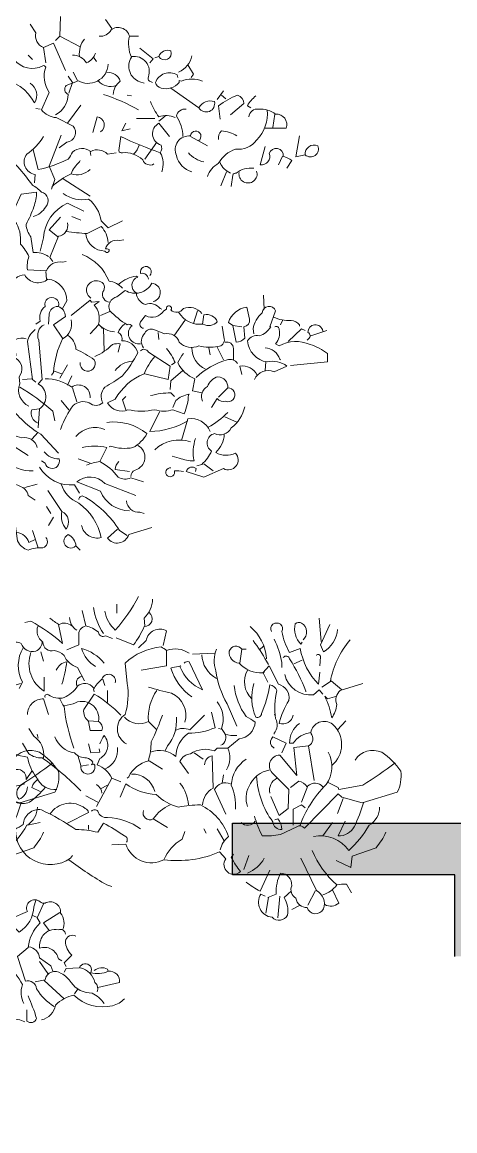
# Model space of a CAD drawing. Header units: millimetres. Extents: x 922141 to 965068, y 34629 to 256118.
# Drawn here: x 929820 to 931279, y 47063 to 50807 of the extents above; entities that cross this region are included whole.
import ezdxf

# ---------------------------------------------------------------- set-up
doc = ezdxf.new("R2010")
doc.units = ezdxf.units.MM
doc.layers.add('ABA_02_wall', color=7, linetype='Continuous', lineweight=30)
doc.layers.add('HATCH', color=8, linetype='Continuous', lineweight=5)
doc.layers.add('ABA_09_ hatch rcc', color=43, linetype='Continuous')
doc.layers.add('MCA__ PISCINA ELEV.', color=91, linetype='Continuous')

# ---------------------------------------------------------------- blocks, each defined once
blk = doc.blocks.new('5')
at = {"layer": 'HATCH'}
for points in [[(627096.4, 356155.7), (627089.3, 356207.9, -0.396423), (627063.2, 356257.6), (627044.2, 356286.1)], [(627409.2, 356245.8), (627378.4, 356245.8, 0.544022), (627316.8, 356267.1, -0.302765), (627276.5, 356245.8)], [(627378.4, 356245.8, 0.165054), (627385.5, 356174.7, 0.489075), (627414, 356091.7), (627428.2, 356087)], [(627226.7, 356236.3, 0.195877), (627210.1, 356177.1)], [(626989.7, 356167.6, 0.375092), (627086.9, 356146.2, -0.4142), (627096.4, 356141.5, 0.245529), (627108.2, 356056.2), (627082.1, 355996.9, 0.207123), (627131.9, 355970.8), (627188.8, 355942.4, -0.615067), (627167.5, 355887.9), (627141.4, 355868.9)], [(627264.7, 356188.9, -0.197815), (627233.8, 356155.7, 0.274292), (627186.4, 356181.8)], [(627385.5, 356177.1, -0.579788), (627442.4, 356108.3, 0.5), (627451.9, 356091.7), (627456.7, 356089.4)], [(627478, 356177.1, 0.929489), (627518.3, 356196, 0.453766), (627478, 356177.1)], [(627589.4, 356179.4, -0.24614), (627544.4, 356124.9)], [(627307.3, 356151, -0.561676), (627203, 356096.5), (627188.8, 356124.9)], [(627044.2, 356087, -0.403595), (627058.4, 356020.6, 0.235565), (626942.3, 356103.6)], [(627203, 356094.1), (627165.1, 356079.9, 0.509216), (627172.2, 356049.1, -0.268585), (627129.6, 355980.3)], [(627274.1, 356094.1, 0.311981), (627333.4, 356079.9)], [(627302.6, 356122.5, -0.374222), (627347.6, 356094.1, 0.230225), (627323.9, 356049.1)], [(627624.9, 356094.1, 0.200851), (627553.8, 356094.1), (627546.7, 356096.5), (627546.7, 356089.4, -0.283035), (627485.1, 356070.4, -0.25), (627466.1, 356089.4, -0.461945), (627539.6, 356115.4), (627542, 356105.9)], [(627290.7, 356049.1, -0.052475), (627409.2, 355996.9)], [(627449.5, 356025.4, 0.07016), (627478, 355973.2, -0.215668), (627532.5, 355970.8)], [(627613.1, 356004, 0.867294), (627665.2, 356025.4, 0.356949), (627613.1, 356004)], [(627719.8, 355980.3), (627764.8, 356018.2, 0.32254), (627743.5, 356046.7, 0.069565), (627679.5, 356011.1), (627684.2, 355966.1)], [(627805.1, 356044.3, 0.099014), (627776.6, 356011.1), (627788.5, 356004)], [(627558.6, 355906.8, 0.148438), (627537.2, 355975.6, -0.418976), (627570.4, 355999.3)], [(627843, 355996.9, -0.223068), (627807.5, 355895, -0.255432), (627736.3, 355864.2, 0.189514), (627679.5, 355816.8, 0.200989), (627641.5, 355771.7)], [(627781.4, 355973.2, -0.449585), (627814.6, 355999.3, -0.192581), (627871.5, 355982.7, -0.544022), (627907, 355935.3), (627835.9, 355935.3)], [(627255.2, 355921.1), (627269.4, 355973.2, -0.708466), (627281.3, 355923.4)], [(627513.5, 355906.8), (627478, 355951.9, 0.674728), (627485.1, 355878.4, -0.265564), (627482.7, 355852.3, -0.223816), (627487.5, 355788.3)], [(627089.3, 355906.8, -0.101715), (627032.4, 355847.6, 0.573914), (627060.8, 355778.8), (627058.4, 355750.4)], [(627148.5, 355911.6), (627108.2, 355807.3), (627127.2, 355762.3), (627115.3, 355729.1), (627117.7, 355738.6, -0.068375), (627181.7, 355781.2, -0.111496), (627210.1, 355821.5), (627212.5, 355826.3)], [(627461.4, 355814.4, -0.480621), (627423.5, 355828.6, 0.216949), (627354.7, 355852.3, -0.535172), (627342.9, 355859.4), (627350, 355906.8, 0.027832), (627482.7, 355852.3)], [(627589.4, 355788.3, -0.288467), (627537.2, 355842.8, -0.581146), (627584.6, 355909.2, -1.68454), (627610.7, 355892.6)], [(627679.5, 355897.4, -0.265564), (627688.9, 355925.8, -0.124008), (627741.1, 355909.2)], [(626864.1, 355873.7), (626913.9, 355897.4, -0.398468), (626947, 355859.4, -0.055374), (627051.3, 355743.3, -0.060379), (627082.1, 355719.6, -0.566177), (627096.4, 355669.8, -0.192581), (627053.7, 355636.6)], [(627053.7, 355861.8), (627070.3, 355795.4, 0.069427), (627172.2, 355831, 0.090164), (627186.4, 355854.7, -0.345688), (627248.1, 355857.1, -0.32518), (627305, 355847.6), (627333.4, 355852.3)], [(627411.6, 355878.4, -0.132248), (627392.7, 355847.6)], [(627835.9, 355873.7), (627819.3, 355812, 0.583817), (627850.1, 355850, -0.904022), (627897.5, 355840.5, -0.069427), (627926, 355826.3), (627909.4, 355800.2)], [(627971, 355845.2, 0.811798), (628013.7, 355876, 0.561981), (627971, 355845.2)], [(627577.5, 355852.3, 0.17009), (627629.7, 355821.5)], [(627181.7, 355781.2, 0.276978), (627245.7, 355795.4)], [(627684.2, 355819.1, 0.203461), (627719.8, 355783.6)], [(627798, 355800.2, 0.195877), (627738.7, 355783.6, 0.4142), (627726.9, 355776.5), (627722.1, 355738.6)], [(627748.2, 355786, 1.28154), (627807.5, 355790.7)], [(626989.7, 355660.3), (627013.4, 355712.5), (627065.6, 355719.6, -0.083481), (627056.1, 355669.8, -0.048264), (627030, 355610.6, 0.145218), (627046.6, 355567.9), (627053.7, 355515.7, -0.169571), (627105.8, 355501.5)], [(627224.4, 355655.6), (627169.8, 355681.7, 0.288162), (627089.3, 355565.5), (627077.4, 355520.5)], [(627155.6, 355714.8, 0.223526), (627241, 355695.9, -0.183273), (627283.6, 355622.4), (627307.3, 355598.7), (627354.7, 355622.4)], [(626992.1, 355622.4, -0.17868), (627011, 355544.2, -0.077118), (627039.5, 355501.5, 0.109772), (627034.7, 355456.5), (627098.7, 355454.1, -0.366302), (627153.3, 355482.6), (627165.1, 355484.9)], [(627169.8, 355615.3, -0.445923), (627139, 355570.3), (627110.6, 355499.2), (627120.1, 355484.9)], [(627165.1, 355586.9, 0.02652), (627236.2, 355579.7), (627283.6, 355603.4, -0.156097), (627307.3, 355548.9)], [(627231.5, 355577.4, 0.372406), (627295.5, 355520.5, 1), (627309.7, 355525.2, 0.236053), (627297.8, 355527.6, -0.406204), (627345.2, 355556), (627359.5, 355558.4)], [(626961.3, 355477.8, 0.441986), (626947, 355539.4), (626897.3, 355520.5, -0.321045), (626894.9, 355454.1, 0.212204), (626994.4, 355428, -0.178864), (627025.3, 355439.9, 0.475876), (627103.5, 355425.7, -0.382843), (627167.5, 355352.2), (627153.3, 355326.1)], [(627354.7, 355394.9, 0.195877), (627309.7, 355418.6, 0.210526), (627219.6, 355508.6)], [(627447.2, 355437.5, 1.742661), (627416.4, 355444.6, -0.489075), (627442.4, 355425.7)], [(627312.1, 355347.5, -0.465973), (627288.4, 355383, 0.599991), (627276.5, 355418.6, 0.868866), (627248.1, 355361.7)], [(627342.9, 355409.1, -0.154541), (627402.1, 355435.2), (627406.9, 355432.8, 0.63501), (627402.1, 355378.3, 0.330444), (627432.9, 355340.3, -0.330673), (627482.7, 355326.1), (627487.5, 355323.8)], [(627416.4, 355207.6, -0.707504), (627383.2, 355264.5), (627387.9, 355266.9, 0.4142), (627371.3, 355271.6, -0.068298), (627312.1, 355319, -0.445358), (627335.8, 355366.4), (627364.2, 355387.7, 0.43335), (627454.3, 355411.5, -0.847122), (627459, 355349.8)], [(627063.2, 355274), (627077.4, 355283.5, -0.291199), (627094, 355333.2, -1.369736), (627139, 355333.2, -0.310577), (627162.7, 355300), (627122.4, 355271.6), (627153.3, 355226.6)], [(627328.7, 355247.9, -0.206955), (627274.1, 355274, 0.265884), (627259.9, 355338), (627276.5, 355349.8), (627250.4, 355347.5), (627245.7, 355354.6), (627181.7, 355302.4)], [(627136.7, 355333.2, 0.392273), (627108.2, 355307.2), (627105.8, 355274)], [(627425.8, 355259.8, -0.608597), (627416.4, 355281.1), (627432.9, 355302.4, 0.398361), (627494.6, 355319), (627504.1, 355323.8, -1.838135), (627518.3, 355321.4, 0.452606), (627560.9, 355326.1, -0.342133), (627622.6, 355309.5)], [(627544.4, 355314.3, 0.31044), (627627.3, 355274, 0.343094), (627674.7, 355281.1, 0.395645), (627629.7, 355304.8), (627624.9, 355274)], [(627726.9, 355269.2), (627738.7, 355212.3, 0.200851), (627767.2, 355226.6), (627764.8, 355264.5, 0.4142), (627783.8, 355290.6), (627774.3, 355330.9, 0.293182), (627712.6, 355278.7), (627726.9, 355269.2)], [(627800.3, 355086.7, -0.411011), (627866.7, 355112.8), (627909.4, 355131.8, 0.236053), (627843, 355146, -0.344452), (627776.6, 355217.1, -0.343094), (627816.9, 355233.7, 0.174149), (627854.9, 355264.5), (627852.5, 355264.5), (627871.5, 355319, 0.795105), (627826.4, 355311.9, 0.184158), (627795.6, 355257.4), (627798, 355240.8)], [(627091.6, 355271.6, 0.408936), (627072.7, 355219.5), (627084.5, 355086.7), (627070.3, 355072.5, -0.562729), (627075, 354987.2), (627070.3, 354923.2)], [(627181.7, 355288.2, -0.351135), (627153.3, 355224.2, 0.097107), (627122.4, 355110.4), (627115.3, 355100.9)], [(627361.8, 355274, 0.133911), (627340.5, 355245.5, -0.4142), (627352.4, 355217.1, -0.357651), (627406.9, 355176.8, -0.055939), (627354.7, 355098.6, -0.018173), (627295.5, 355060.6, 0.312881), (627288.4, 355008.5, -0.422043), (627243.3, 355008.5, 0.276978), (627188.8, 354999, 0.073212), (627148.5, 354923.2), (627146.1, 354918.4)], [(627245.7, 355240.8), (627274.1, 355271.6, -0.236053), (627286, 355259.8), (627290.7, 355259.8), (627293.1, 355181.5)], [(627425.8, 355193.4, -0.379791), (627430.6, 355243.2, -0.4142), (627461.4, 355255), (627496.9, 355240.8, -0.389816), (627546.7, 355212.3, 0.312363), (627613.1, 355200.5, 0.116379), (627677.1, 355198.1, 0.450806), (627698.4, 355224.2), (627691.3, 355266.9)], [(627864.3, 355297.7, 0.123093), (627923.6, 355285.8, -0.200851), (627952, 355271.6), (627952, 355266.9)], [(628030.3, 355250.3, 0.949219), (627980.5, 355245.5, -0.561981), (627982.9, 355224.2), (627978.1, 355219.5)], [(627060.8, 355255, 0.186035), (627034.7, 355214.7), (627051.3, 355086.7), (627063.2, 355077.2)], [(627169.8, 355236.1, -0.265564), (627198.3, 355188.6, -0.053894), (627259.9, 355153.1, -1.404007), (627212.5, 355143.6)], [(627869.1, 355264.5, -0.618027), (627883.3, 355255, -0.236053), (627871.5, 355207.6), (627883.3, 355200.5, -0.229126), (627987.6, 355205.2, -0.081085), (628046.9, 355174.4), (628046.9, 355146), (627921.2, 355134.1)], [(627030, 355224.2, 0.204086), (626994.4, 355221.8, 0.128601), (626996.8, 355167.3)], [(627262.3, 355164.9, 0.100723), (627321.5, 355205.2, -0.099014), (627347.6, 355207.6), (627340.5, 355179.2)], [(627504.1, 355191, -0.073669), (627532.5, 355143.6), (627520.7, 355136.5)], [(627589.4, 355193.4, 0.295624), (627634.4, 355122.3)], [(627700.8, 355212.3, -0.512512), (627729.2, 355191), (627729.2, 355153.1)], [(627835.9, 355193.4, -0.312363), (627885.7, 355155.5), (627888, 355153.1)], [(627039.5, 354996.7, -0.392685), (627008.7, 355072.5), (627006.3, 355096.2, 0.462433), (626996.8, 355157.8, 0.388611), (626975.5, 355119.9), (626932.8, 355067.8)], [(627463.8, 355164.9, 0.07106), (627428.2, 355105.7, 0.175064), (627331, 355020.4), (627305, 355008.5, 0.402115), (627373.7, 354984.8, 0.105255), (627463.8, 354984.8, 0.153839), (627525.4, 354984.8), (627563.3, 354970.6, 0.094879), (627577.5, 355034.6), (627579.9, 355036.9, 0.149368), (627534.9, 355015.6), (627525.4, 354991.9)], [(627416.4, 355183.9, -0.526016), (627442.4, 355179.2), (627515.9, 355131.8), (627508.8, 355086.7), (627430.6, 355105.7)], [(627560.9, 355174.4, 0.078461), (627542, 355143.6, 0.192581), (627598.9, 355089.1), (627591.8, 355048.8), (627622.6, 355041.7)], [(627603.6, 355093.8, -0.120819), (627707.9, 355153.1, -0.32045), (627743.5, 355141.2)], [(627387.9, 355148.3, 0.228745), (627331, 355117.5)], [(627809.8, 355100.9, 0.333328), (627750.6, 355131.8), (627757.7, 355103.3)], [(627245.7, 355025.1, 0.657059), (627184.1, 355060.6, 0.158676), (627094, 355089.1)], [(627624.9, 355013.2, -0.381241), (627641.5, 355063, -0.242432), (627677.1, 355096.2, -0.411041), (627710.3, 355058.3, -1.205917), (627703.2, 355013.2, -0.302765), (627674.7, 355022.7), (627655.8, 354991.9)], [(627008.7, 355060.6, -0.050766), (627120.1, 354980.1), (627127.2, 354946.9)], [(627449.5, 355032.2, -0.063126), (627518.3, 355041.7), (627530.1, 355029.8)], [(626973.1, 355001.4, 0.104599), (627079.8, 354901.8), (627139, 354837.8)], [(627075, 354987.2), (627049, 354984.8, 0.4142), (627070.3, 354939.8)], [(627480.4, 354977.7), (627447.2, 354911.3, 0.129883), (627575.2, 354946.9)], [(627767.2, 354994.3, -0.179291), (627722.1, 354923.2, -0.400864), (627665.2, 354904.2, 0.659393), (627655.8, 354845, -0.093369), (627622.6, 354799.9), (627606, 354795.2)], [(627710.3, 354975.3, -0.072525), (627643.9, 354925.5)], [(627067.9, 354856.8, 0.407928), (627015.8, 354890, 0.002823), (626954.2, 354906.6, 0.039932), (626925.7, 354887.6, -0.257309), (626913.9, 354951.6)], [(627302.6, 354942.1, -0.199997), (627437.7, 354904.2, -0.15036), (627390.3, 354856.8, -0.124512), (627314.4, 354861.5), (627309.7, 354859.2)], [(627651, 354911.3, 0.339569), (627575.2, 354954), (627553.8, 354880.5)], [(627295.5, 354918.4, 0.319672), (627198.3, 354894.7)], [(627698.4, 354901.8, -0.191666), (627670, 354840.2, 0.249695), (627736.3, 354837.8, -0.848816), (627696.1, 354785.7), (627629.7, 354757.3), (627570.4, 354776.2, -0.566177), (627603.6, 354785.7), (627601.2, 354776.2)], [(627219.6, 354856.8, -0.114365), (627302.6, 354856.8), (627278.9, 354809.4, 0.062256), (627233.8, 354797.5)], [(627406.9, 354863.9, -0.686554), (627397.4, 354781, 0.276978), (627383.2, 354759.6)], [(627463.8, 354849.7, -0.285538), (627584.6, 354875.8)], [(627601.2, 354887.6, 0.128769), (627596.5, 354811.8, -0.083481), (627546.7, 354821.2), (627523, 354828.4)], [(627091.6, 354842.6, 0.252609), (627141.4, 354818.9, -1.031723), (627094, 354804.7), (627082.1, 354811.8)], [(626956.5, 354816.5, 0.220718), (627053.7, 354778.6)], [(627075, 354790.4, 0.288147), (627193.6, 354731.2), (627210.1, 354702.7)], [(627278.9, 354809.4, -0.11586), (627340.5, 354757.3, 0.276978), (627383.2, 354754.9), (627425.8, 354740.7)], [(627342.9, 354809.4, 0.197815), (627331, 354783.3), (627378.4, 354776.2)], [(627518.3, 354788.1, 3.659897), (627530.1, 354778.6, -0.062256), (627560.9, 354776.2)], [(626849.9, 354778.6), (626951.8, 354721.7, -0.331253), (627008.7, 354726.4, -0.281357), (627037.1, 354695.6), (627060.8, 354679)], [(627378.4, 354643.5, -0.305054), (627281.3, 354709.8), (627200.7, 354740.7, -0.399139), (627295.5, 354735.9), (627399.8, 354695.6)], [(627148.5, 354733.5, 0.232086), (627207.8, 354669.6, -0.182709), (627283.6, 354553.4, -0.435181), (627217.3, 354593.7)], [(627207.8, 354681.4, -0.45993), (627222, 354693.3, -0.128891), (627345.2, 354577.1), (627371.3, 354560.5)], [(627369, 354676.7, 0.427887), (627414, 354638.7), (627428.2, 354634)], [(627150.9, 354641.1, -0.481094), (627165.1, 354581.8, -0.236053), (627150.9, 354641.1)], [(626989.7, 354624.5), (627001.6, 354541.6, 0.213242), (627037.1, 354510.7, -0.113876), (627086.9, 354517.9, 0.548935), (627096.4, 354553.4)], [(626999.2, 354570, -0.298172), (627039.5, 354536.8), (627060.8, 354546.3)], [(627198.3, 354525, -1.246613), (627172.2, 354562.9, -0.271484), (627198.3, 354525)], [(627338.1, 354581.8), (627305, 354551, 0.620941), (627376.1, 354562.9), (627454.3, 354586.6)], [(627409.2, 354354.3, -0.06189), (627331, 354240.5, -0.157608), (627295.5, 354304.5)], [(627456.7, 354344.8, -0.19429), (627428.2, 354280.8), (627430.6, 354254.7)], [(627219.6, 354306.9), (627231.5, 354254.7, -0.133911), (627274.1, 354233.4, 0.566177), (627297.8, 354221.6), (627321.5, 354212.1)], [(627257.5, 354316.4, 0.103516), (627290.7, 354228.7)], [(627444.8, 354299.8, -0.731979), (627428.2, 354252.4, -0.053894), (627392.7, 354190.8), (627333.4, 354214.5)], [(627139, 354259.5), (627153.3, 354195.5, 0.048691), (627046.6, 354271.3), (627025.3, 354266.6)], [(627110.6, 354280.8, 0.051575), (627141.4, 354259.5, -0.329666), (627184.1, 354254.7)], [(627177, 354283.2, 0.265564), (627200.7, 354240.5)], [(627857.2, 354235.8, -1.618027), (627892.8, 354235.8, 0.088226), (627918.9, 354164.7), (627954.4, 354178.9, 0.15152), (628016, 354058), (628020.8, 354098.3)], [(627963.9, 354207.3, 0.504135), (627959.2, 354264.2, 0.323349), (627937.8, 354261.9, 0.265564), (627956.8, 354193.1), (627961.5, 354200.2)], [(628054, 354259.5), (628023.2, 354190.8), (628032.6, 354167, 0.25499), (628080, 354242.9)], [(627070.3, 354254.7, 0.352982), (627086.9, 354200.2, 0.5), (627124.8, 354171.8, -0.172653), (627158, 354155.2, 0.225006), (627203, 354114.9), (627226.7, 354069.9)], [(627231.5, 354254.7, 0.403961), (627207.8, 354221.6), (627207.8, 354190.8), (627167.5, 354174.2)], [(627492.2, 354188.4), (627504.1, 354238.2, 0.517303), (627435.3, 354205), (627409.2, 354181.3)], [(627786.1, 354252.4, -0.204117), (627840.6, 354145.7), (627840.6, 354143.3)], [(627084.5, 354202.6, -0.28447), (627063.2, 354169.4, -0.403961), (627013.4, 354195.5, 0.329758), (626977.9, 354193.1)], [(627020.5, 354181.3, 0.265656), (627018.1, 354065.1), (627006.3, 354043.8)], [(627369, 353856.5, -0.576645), (627364.2, 353956.1, 0.113113), (627371.3, 354060.4), (627364.2, 354129.1, -0.168732), (627485.1, 354183.6, -0.090164), (627504.1, 354171.8, -0.246368), (627579.9, 354162.3)], [(627930.7, 353953.7, -0.457916), (627883.3, 353925.3, -0.08429), (627916.5, 354003.5, 0.400833), (627880.9, 354058), (627850.1, 354119.6), (627828.8, 354095.9, -0.222107), (627748.2, 354129.1, -0.425858), (627715, 354169.4, -0.61264), (627757.7, 354176.5), (627771.9, 354176.5)], [(627795.6, 354205, -0.039932), (627840.6, 354136.2), (627847.8, 354124.4)], [(627866.7, 354209.7, -0.072937), (627892.8, 354131.5), (627892.8, 354114.9)], [(628122.7, 354207.3, 0.132584), (628056.3, 354067.5), (628027.9, 354048.5)], [(627046.6, 354164.7, 0.359451), (627091.6, 354034.3), (627091.6, 354081.7)], [(627293.1, 354129.1, 0.154419), (627217.3, 354178.9, 0.182861), (627264.7, 354117.3)], [(627622.6, 354157.6, 0.263046), (627672.3, 354077)], [(627672.3, 354176.5, 0.176727), (627670, 354103.1, 0.095795), (627707.9, 353991.6), (627741.1, 353915.8)], [(627897.5, 354148.1, -0.659393), (627918.9, 354143.3, -0.0522), (627973.4, 354034.3), (627973.4, 354031.9)], [(628008.9, 354155.2, -0.704712), (628023.2, 354150.5), (628020.8, 354119.6)], [(627150.9, 354058, 0.042984), (627167.5, 354133.9, 0.248367), (627131.9, 354105.4)], [(627563.3, 354129.1, -0.302765), (627579.9, 354133.9), (627624.9, 354039.1, -0.199768), (627549.1, 354117.3), (627551.5, 354119.6, -0.060379), (627523, 354114.9), (627518.3, 354112.5, 0.17215), (627589.4, 354015.4)], [(627217.3, 354084.1, 0.537582), (627203, 354050.9)], [(627331, 354062.8, 0.978943), (627286, 354074.6, 0.099014), (627257.5, 354041.4), (627259.9, 354031.9)], [(627776.6, 354105.4, 0.337982), (627790.9, 354008.2)], [(627902.3, 354091.2, 0.380661), (627999.4, 354022.5), (628018.4, 354039.1), (628030.3, 354024.8)], [(627094, 354013, -0.780762), (627105.8, 354022.5, 0.243561), (627158, 354013, 0.149887), (627203, 354050.9, -0.43013), (627257.5, 354046.2)], [(627470.9, 354036.7, 0.169571), (627442.4, 353932.4)], [(627442.4, 354048.5, 0.020538), (627520.7, 354027.2, -0.372375), (627565.7, 353930)], [(627731.6, 354053.3, 0.129639), (627771.9, 353949, -0.034439), (627802.7, 353930, -0.362045), (627748.2, 353873.1), (627710.3, 353842.3), (627674.7, 353842.3), (627665.2, 353832.8, 0.232239), (627584.6, 353823.4, 0.251709), (627549.1, 353797.3), (627577.5, 353757)], [(627798, 354060.4, 0.183167), (627805.1, 353946.6, 0.509216), (627824, 353958.5, 0.051498), (627852.5, 354055.6, -0.25296), (627876.2, 354036.7, 0.095795), (627871.5, 353941.9, -0.287735), (627866.7, 353892.1), (627866.7, 353889.7)], [(628165.4, 354060.4), (628089.5, 354036.7, 0.314819), (628077.7, 353989.3, -0.123093), (628061.1, 353944.2, 0.067856), (628037.4, 354017.7), (628046.9, 354008.2), (628077.7, 354017.7)], [(627105.8, 353956.1), (627089.3, 354008.2, 0.422562), (627034.7, 353956.1)], [(627143.8, 354008.2, 0.027756), (627158, 353982.2, 0.060425), (627191.2, 353842.3)], [(627350, 353953.7, 0.065002), (627259.9, 354024.8), (627224.4, 353972.7, 0.272903), (627241, 353932.4), (627245.7, 353901.6), (627286, 353901.6, 0.362045), (627274.1, 353932.4, 0.652512), (627188.8, 353991.6), (627158, 353984.5)], [(627674.7, 353998.8, -0.257141), (627688.9, 353908.7, 0.090164), (627698.4, 353894.5, -0.493088), (627686.6, 353851.8)], [(627655.8, 353963.2), (627667.6, 353911.1, -0.10083), (627577.5, 353892.1, 0.24881), (627534.9, 353813.9, 0.279297), (627449.5, 353828.1)], [(627470.9, 353903.9), (627442.4, 353932.4, -0.343399), (627361.8, 353946.6)], [(627489.8, 353953.7, -0.037949), (627451.9, 353863.7, -0.067261), (627442.4, 353799.7, 0.219635), (627376.1, 353745.1), (627371.3, 353740.4)], [(627537.2, 353946.6, -0.193787), (627506.4, 353849.4), (627499.3, 353832.8)], [(627532.5, 353901.6, -0.236053), (627582.3, 353903.9), (627632.1, 353953.7)], [(627952, 353925.3, 0.257919), (627918.9, 353858.9), (627930.7, 353858.9, -0.225418), (627990, 353894.5, -0.560562), (628063.4, 353922.9, -0.457809), (628061.1, 353783.1)], [(627089.3, 353809.1, 0.282349), (627056.1, 353882.6), (627039.5, 353908.7)], [(627278.9, 353856.5, -0.067856), (627293.1, 353885, -0.475876), (627278.9, 353806.8), (627269.4, 353785.4, -0.210922), (627319.2, 353740.4), (627350, 353728.5)], [(627700.8, 353889.7, 0.123093), (627741.1, 353885)], [(627990, 353892.1, -0.489075), (627982.9, 353849.4), (628001.8, 353733.3)], [(627214.9, 353697.7, 0.043686), (627084.5, 353809.1, -0.178864), (627039.5, 353823.4), (627018.1, 353858.9)], [(627127.2, 353880.2, 0.263275), (627193.6, 353825.7, 0.21463), (627233.8, 353809.1, -0.205246), (627255.2, 353794.9), (627250.4, 353785.4, -0.763794), (627262.3, 353780.7, -1.148758), (627214.9, 353783.1), (627205.4, 353813.9)], [(627295.5, 353771.2, 0.334274), (627338.1, 353844.7)], [(627982.9, 353849.4), (627933.1, 353844.7), (627942.6, 353749.9), (627885.7, 353818.6, 0.711334), (627864.3, 353754.6), (627916.5, 353702.5), (627914.1, 353638.5), (627883.3, 353614.8), (627854.9, 353678.8)], [(627892.8, 353825.7), (627907, 353858.9), (627862, 353880.2, 0.312363), (627857.2, 353849.4), (627866.7, 353842.3)], [(627134.3, 353702.5, -0.329758), (627065.6, 353742.8, -0.125031), (627034.7, 353811.5, -0.052811), (626944.7, 353837.6), (626937.6, 353825.7)], [(627624.9, 353650.3, -0.248367), (627660.5, 353707.2), (627658.1, 353816.2, 0.367569), (627632.1, 353785.4)], [(627710.3, 353842.3, -0.255478), (627705.5, 353768.8)], [(628139.3, 353802, -0.367813), (628229.4, 353828.1, -0.11171), (628293.4, 353764.1, -0.162277), (628281.5, 353693), (628163, 353657.4), (628094.3, 353676.4), (628082.4, 353688.2), (627968.6, 353572.1, 0.368179), (627942.6, 353576.8), (627888, 353550.8, -0.07106), (627826.4, 353546, -0.045349), (627800.3, 353612.4)], [(628049.2, 353828.1, -0.279572), (628042.1, 353719.1, 0.063721), (627987.6, 353650.3, 0.068832), (627954.4, 353581.6)], [(627049, 353764.1), (627030, 353735.7, 0.639832), (626987.3, 353766.5), (626992.1, 353740.4)], [(627771.9, 353804.4, 0.239059), (627722.1, 353716.7, -0.114136), (627736.3, 353636.1)], [(627852.5, 353768.8, 0.253036), (627781.4, 353712, 0.213242), (627776.6, 353645.6)], [(628274.4, 353792.5, -0.020386), (628165.4, 353716.7), (628084.8, 353702.5), (628082.4, 353709.6), (628049.2, 353726.2)], [(627070.3, 353738, 0.133911), (627049, 353709.6), (627077.4, 353695.4)], [(627385.5, 353754.6, -0.353333), (627463.8, 353695.4)], [(627807.5, 353747.5, 0.146194), (627862, 353593.4, 0.4142), (627892.8, 353567.4, 0.186783), (627878.6, 353602.9), (627869.1, 353600.5)], [(627876.2, 353740.4, 0.366302), (627852.5, 353690.6)], [(627094, 353709.6, -0.069229), (627041.9, 353659.8, -0.199997), (626994.4, 353659.8), (626958.9, 353652.7)], [(627025.3, 353721.4, 0.598038), (627006.3, 353669.3, 0.2836), (627034.7, 353712)], [(627267, 353719.1, -0.236053), (627286, 353690.6)], [(627347.6, 353676.4), (627366.6, 353721.4, 0.152481), (627468.5, 353685.9, 0.142166), (627544.4, 353643.2, -0.048599), (627617.8, 353650.3, -0.201477), (627712.6, 353543.7, 0.147141), (627684.2, 353498.6)], [(627577.5, 353650.3, 0.158798), (627549.1, 353723.8)], [(627703.2, 353619.5), (627665.2, 353702.5, -0.404556), (627719.8, 353721.4)], [(627978.1, 353712, 0.165543), (627949.7, 353730.9), (627921.2, 353709.6)], [(628030.3, 353712, 0.43013), (627980.5, 353714.3), (627959.2, 353659.8)], [(628167.7, 353657.4, -0.045349), (628136.9, 353576.8, -0.286789), (628082.4, 353546), (628106.1, 353595.8)], [(627369, 353524.7, 0.49527), (627361.8, 353546, 0.02948), (627290.7, 353588.7), (627271.8, 353557.9, 0.059448), (627198.3, 353567.4, 0.035385), (627082.1, 353633.7, 0.454269), (627020.5, 353584, -0.010635), (626992.1, 353567.4, -0.263275), (626937.6, 353633.7), (626928.1, 353633.7, -0.325729), (626854.6, 353574.5), (626845.1, 353562.6)], [(627110.6, 353619.5, -0.441528), (627229.1, 353638.5, -0.265564), (627241, 353624.3), (627169.8, 353588.7)], [(627250.4, 353629, -0.449051), (627271.8, 353629, 0.370743), (627305, 353607.7, -0.146759), (627416.4, 353569.7)], [(627506.4, 353574.5), (627459, 353602.9, -0.694366), (627425.8, 353631.4)], [(627515.9, 353650.3, 0.14975), (627459, 353602.9)], [(628222.3, 353643.2, -0.268585), (628186.7, 353581.6, -0.077682), (628118, 353496.3, 0.303558), (627999.4, 353543.7)], [(627802.7, 353595.8, -0.496017), (627755.3, 353591.1)], [(626994.4, 353567.4, 0.610825), (627179.3, 353470.2), (627186.4, 353479.7)], [(627494.6, 353465.4, -0.166443), (627556.2, 353534.2), (627565.7, 353560.3)], [(628243.6, 353557.9, -0.064804), (628210.4, 353505.7), (628129.8, 353477.3), (628125.1, 353439.4), (628075.3, 353463.1)], [(626826.2, 353508.1, 0.308212), (626859.3, 353432.3, -0.51619), (626892.5, 353408.6), (626913.9, 353358.8, -0.442368), (626937.6, 353287.7), (627006.3, 353221.3, 0.259125), (627056.1, 353306.6), (627063.2, 353328)], [(627319.2, 353515.2), (627366.6, 353517.6, 0.465347), (627494.6, 353465.4, 0.134979), (627681.8, 353491.5), (627703.2, 353467.8, 0.903671), (627752.9, 353425.1, -0.035156), (627722.1, 353472.6), (627729.2, 353484.4)], [(627833.5, 353470.2, -0.159775), (627776.6, 353420.4)], [(627956.8, 353470.2), (628008.9, 353361.1, -0.386597), (628032.6, 353299.5, -0.694305), (627978.1, 353304.3, -0.387238), (627940.2, 353335.1, -0.385025), (627926, 353377.7, 0.4142), (627888, 353420.4, 0.128281), (627873.8, 353349.3), (627845.4, 353337.4), (627847.8, 353337.4), (627838.3, 353285.3)], [(628077.7, 353380.1, -0.104538), (627994.7, 353496.3)], [(627174.6, 353465.4, 0.034302), (627302.6, 353380.1), (627319.2, 353375.4)], [(627852.5, 353429.9), (627819.3, 353358.8, -0.035156), (627771.9, 353389.6)], [(627923.6, 353358.8), (627899.9, 353337.4, -0.199997), (627911.7, 353278.2, -0.520309), (627859.6, 353271.1, -0.555832), (627821.7, 353349.3), (627835.9, 353342.2)], [(628030.3, 353346.9, 0.162277), (628077.7, 353380.1, -0.062256), (628110.9, 353382.5), (628127.4, 353354)], [(628063.4, 353363.5), (628084.8, 353318.5, -0.297256), (628037.4, 353313.7)], [(626977.9, 353337.4), (626977.9, 353266.3), (627034.7, 353290, -0.826584), (627077.4, 353323.2, 0.236053), (627094, 353318.5, -0.618027), (627146.1, 353285.3, -0.287521), (627153.3, 353228.4)], [(627089.3, 353316.1), (627067.9, 353268.7), (627077.4, 353252.1, 0.173569), (627037.1, 353169.2), (627001.6, 353138.3), (627027.6, 353055.4, -0.473129), (627065.6, 353029.3, 0.119995), (627124.8, 352970.1)], [(627162.7, 353214.2, 0.535172), (627139, 353228.4, 0.300735), (627086.9, 353209.5, 0.154999), (627075, 353166.8, -0.448013), (627139, 353131.2), (627150.9, 353124.1)], [(627198.3, 353207.1, 0.514618), (627162.7, 353190.5, 0.209656), (627184.1, 353143.1), (627158, 353117), (627165.1, 353105.2)], [(627039.5, 353171.5, -0.354019), (627075, 353133.6), (627113, 353107.5), (627120.1, 353088.6)], [(626958.9, 353109.9, -0.135162), (627018.1, 353043.5, 0.218872), (627022.9, 352979.5)], [(627307.3, 353088.6, -0.162277), (627248.1, 353083.8, 1.075836), (627210.1, 353100.4), (627165.1, 353098), (627158, 353086.2)], [(627212.5, 353100.4, -0.286301), (627262.3, 353050.6, -0.35614), (627269.4, 353019.8)], [(627259.9, 353090.9, -0.317902), (627305, 353095.7), (627307.3, 353088.6, -0.5), (627345.2, 353050.6), (627271.8, 353034)], [(627060.8, 353053), (627094, 353060.1, -0.563934), (627148.5, 353081.5, -0.128769), (627181.7, 353050.6, 0.240036), (627252.8, 353015.1, -0.140594), (627293.1, 352979.5)], [(627037.1, 353005.6, -0.020599), (627065.6, 352929.8, -0.537842), (627032.4, 352920.3), (627032.4, 352958.2)], [(627082.1, 352925, 0.316574), (627129.6, 352974.8, -0.151367), (627191.2, 353008, 0.259125), (627321.5, 352972.4, 0.152283), (627361.8, 352996.1)], [(626887.8, 352929.8, -0.039932), (627008.7, 352925), (627025.3, 352917.9)]]:
    blk.add_lwpolyline(points, format="xyb", dxfattribs=at)
for points in [[(627146.1, 356312.2), (627143.8, 356245.8), (627129.6, 356231.6)], [(627319.2, 356271.9), (627297.8, 356302.7)], [(627143.8, 356245.8), (627212.5, 356210.2)], [(627089.3, 356207.9), (627122.4, 356222.1), (627162.7, 356129.7)], [(627414, 356205.5), (627459, 356169.9), (627447.2, 356155.7)], [(627037.1, 356181.8), (627051.3, 356167.6)], [(627257.5, 356174.7), (627267, 356160.5)], [(627478, 356177.1), (627463.8, 356172.3)], [(627575.2, 356148.6), (627594.1, 356117.8), (627587, 356105.9)], [(627174.6, 356053.8), (627186.4, 356089.4), (627172.2, 356110.7)], [(627518.3, 356070.4), (627613.1, 356004)], [(627696.1, 356060.9), (627674.7, 356032.5)], [(627371.3, 356046.7), (627385.5, 356044.3)], [(627688.9, 356046.7), (627703.2, 356034.8)], [(627063.2, 356001.7), (627077.4, 355999.3)], [(627169.8, 355951.9), (627214.9, 356013.5)], [(627869.1, 355982.7), (627862, 355937.7)], [(627366.6, 355951.9), (627352.4, 355925.8), (627380.8, 355932.9)], [(627402.1, 355968.5), (627463.8, 355968.5)], [(627494.6, 355975.6), (627499.3, 355975.6), (627478, 355959)], [(627584.6, 355906.8), (627641.5, 355876)], [(627971, 355845.2), (627940.2, 355838.1), (627952, 355909.2)], [(627470.9, 355887.9), (627430.6, 355831)], [(627245.7, 355857.1), (627248.1, 355842.8)], [(627895.2, 355840.5), (627880.9, 355812)], [(627155.6, 355764.6), (627245.7, 355705.4)], [(627705.5, 355788.3), (627686.6, 355740.9)], [(627136.7, 355567.9), (627108.2, 355591.6), (627146.1, 355634.3)], [(627184.1, 355636.6), (627214.9, 355624.8)], [(627096.4, 355451.7), (627098.7, 355425.7)], [(627833.5, 355323.8), (627831.2, 355371.2)], [(627312.1, 355316.6), (627281.3, 355302.4)], [(627608.4, 355319), (627594.1, 355276.3)], [(627565.7, 355285.8), (627530.1, 355236.1)], [(627726.9, 355269.2), (627757.7, 355264.5)], [(627895.2, 355285.8), (627888, 355271.6)], [(627475.6, 355245.5), (627478, 355221.8)], [(627914.1, 355214.7), (627959.2, 355257.4), (627971, 355252.6)], [(627990, 355233.7), (628044.5, 355252.6)], [(627646.3, 355193.4), (627651, 355169.7)], [(627674.7, 355195.8), (627696.1, 355153.1)], [(627169.8, 355136.5), (627143.8, 355091.5)], [(627558.6, 355117.5), (627518.3, 355082), (627515.9, 355053.5)], [(627838.3, 355146), (627835.9, 355117.5)], [(627049, 355089.1), (627018.1, 355086.7)], [(627124.8, 355115.2), (627150.9, 355105.7)], [(627169.8, 355067.8), (627184.1, 355098.6)], [(627186.4, 355058.3), (627200.7, 355010.9)], [(627710.3, 355058.3), (627679.5, 355027.5)], [(627174.6, 354984.8), (627148.5, 355015.6)], [(627366.6, 354984.8), (627354.7, 355018), (627366.6, 355029.8)], [(627700.8, 354961.1), (627743.5, 354942.1)], [(627070.3, 354909), (627049, 354885.2)], [(626970.7, 354873.4), (627037.1, 354830.7)], [(627245.7, 354804.7), (627205.4, 354818.9)], [(627629.7, 354802.3), (627660.5, 354778.6)], [(627025.3, 354721.7), (627067.9, 354733.5)], [(627150.9, 354641.1), (627103.5, 354712.2)], [(627098.7, 354657.7), (627113, 354634)], [(627122.4, 354622.1), (627105.8, 354593.7)], [(627051.3, 354577.1), (627070.3, 354517.9)], [(627198.3, 354525), (627212.5, 354510.7)], [(627335.8, 354328.2), (627335.8, 354297.4)], [(628025.5, 354202.6), (628018.4, 354280.8)], [(627831.2, 354186), (627816.9, 354174.2)], [(627079.8, 354167), (627089.3, 354136.2)], [(627504.1, 354171.8), (627504.1, 354119.6), (627418.7, 354105.4)], [(627665.2, 354162.3), (627591.8, 354159.9)], [(627757.7, 354176.5), (627750.6, 354129.1)], [(627961.5, 354138.6), (627933.1, 354126.8)], [(627288.4, 354074.6), (627295.5, 354053.3)], [(627833.5, 354098.3), (627831.2, 354093.6), (627845.4, 354065.1)], [(628058.7, 354069.9), (628094.3, 354039.1)], [(627305, 353996.4), (627305, 354036.7)], [(627866.7, 353956.1), (627871.5, 353953.7), (627869.1, 353951.4)], [(627241, 353934.8), (627274.1, 353932.4)], [(628080, 353903.9), (628108.5, 353934.8)], [(627067.9, 353889.7), (627070.3, 353875.5)], [(627688.9, 353906.3), (627679.5, 353908.7)], [(627241, 353856.5), (627248.1, 353825.7), (627278.9, 353828.1), (627276.5, 353839.9)], [(627596.5, 353825.7), (627627.3, 353804.4)], [(627214.9, 353780.7), (627241, 353785.4)], [(627444.8, 353799.7), (627489.8, 353771.2)], [(627319.2, 353740.4), (627267, 353645.6)], [(627691.3, 353723.8), (627696.1, 353752.2)], [(627300.2, 353714.3), (627305, 353716.7), (627281.3, 353704.8)], [(627271.8, 353659.8), (627231.5, 353681.1)], [(628099, 353671.7), (628080, 353621.9)], [(627930.7, 353581.6), (627930.7, 353636.1), (627959.2, 353650.3), (627971, 353640.8)], [(627034.7, 353581.6), (627077.4, 353591.1)], [(627241, 353567.4), (627241, 353581.6)], [(628030.3, 353546), (628063.4, 353591.1)], [(627629.7, 353569.7), (627636.8, 353555.5)], [(627698.4, 353529.4), (627674.7, 353569.7)], [(627781.4, 353479.7), (627764.8, 353432.3)], [(628006.6, 353361.1), (627980.5, 353311.4)], [(627885.7, 353342.2), (627878.6, 353268.7)], [(627143.8, 353287.7), (627089.3, 353252.1), (627108.2, 353226)], [(627954.4, 353311.4), (627926, 353297.2)], [(627049, 353278.2), (627065.6, 353271.1)], [(627103.5, 353081.5), (627075, 353121.7)], [(627091.6, 353057.8), (627158, 352996.1)], [(627203, 353026.9), (627193.6, 353012.7)]]:
    blk.add_lwpolyline(points, dxfattribs=at)

msp = doc.modelspace()

# ---------------------------------------------------------------- hatches: boundary and pattern name
at = {"layer": 'ABA_09_ hatch rcc', "lineweight": 30, "true_color": 0xc7c8ca}
h = msp.add_hatch(color=9, dxfattribs=at)
h.dxf.hatch_style = 1
h.paths.add_polyline_path([(931509.29, 48102.34), (930529.29, 48102.34), (930529.29, 47927.41), (931279.29, 47927.41), (931279.29, 47652.34), (931509.29, 47652.34), (931509.29, 47802.34), (936210.92, 47802.34), (936210.92, 47652.34), (936360.92, 47652.34), (936360.92, 47952.34), (937020.92, 47952.34), (937020.92, 47652.34), (937250.92, 47652.34), (937250.92, 48102.34), (936210.92, 48102.34), (936210.92, 47952.34), (931509.29, 47952.34)])
h.paths.add_polyline_path([(938306.48, 47587.6), (940763.92, 47587.6), (940763.92, 47737.6), (938286.13, 47737.6), (937250.92, 47451.44), (937250.92, 47295.81)])
h.paths.add_polyline_path([(951867.97, 51306.83), (951867.97, 51131.9), (952790.79, 50578.2), (952867.97, 50706.83)])
h.paths.add_polyline_path([(928109.98, 44713.6), (928109.98, 44973.36), (927961.61, 44973.36), (927961.61, 44713.6)], flags=9)
h.paths.add_polyline_path([(932280.52, 46124.6), (932280.52, 46384.36), (932132.15, 46384.36), (932132.15, 46124.6)], flags=9)
h.paths.add_polyline_path([(933475.1, 48118.39), (933475.1, 48322.21), (933326.73, 48322.21), (933326.73, 48118.39)], flags=9)
h.paths.add_polyline_path([(933524.24, 44505.85), (933524.24, 44709.67), (933375.87, 44709.67), (933375.87, 44505.85)], flags=9)
h.paths.add_polyline_path([(934805.36, 45198.88), (934805.36, 45458.64), (934656.99, 45458.64), (934656.99, 45198.88)], flags=9)
h.paths.add_polyline_path([(934556.64, 45802.88), (934556.64, 46062.64), (934408.27, 46062.64), (934408.27, 45802.88)], flags=9)
h.paths.add_polyline_path([(941190.14, 45323.88), (941190.14, 45583.64), (941041.77, 45583.64), (941041.77, 45323.88)], flags=9)
h.paths.add_polyline_path([(941190.14, 48416.28), (941190.14, 48676.04), (941041.77, 48676.04), (941041.77, 48416.28)], flags=9)
h.paths.add_polyline_path([(943772.42, 47942.05), (943772.42, 48201.81), (943624.05, 48201.81), (943624.05, 47942.05)], flags=9)
h.paths.add_polyline_path([(945696, 49302.24), (945696, 49562), (945547.63, 49562), (945547.63, 49302.24)], flags=9)
h.paths.add_polyline_path([(949512.65, 47655.85), (949512.65, 47859.67), (949364.28, 47859.67), (949364.28, 47655.85)], flags=9)
h.paths.add_polyline_path([(951458.49, 48298.88), (951458.49, 48558.64), (951310.12, 48558.64), (951310.12, 48298.88)], flags=9)
h.paths.add_polyline_path([(951458.49, 49380.23), (951458.49, 49584.05), (951310.12, 49584.05), (951310.12, 49380.23)], flags=9)
h.paths.add_polyline_path([(951458.49, 50305.23), (951458.49, 50509.05), (951310.12, 50509.05), (951310.12, 50305.23)], flags=9)
h.paths.add_polyline_path([(951458.44, 50905.21), (951458.44, 51109.03), (951310.07, 51109.03), (951310.07, 50905.21)], flags=9)
h.paths.add_polyline_path([(954348.15, 48298.88), (954348.15, 48558.64), (954199.77, 48558.64), (954199.77, 48298.88)], flags=9)
h.paths.add_polyline_path([(949512.65, 47280.82), (949512.65, 47484.64), (949364.28, 47484.64), (949364.28, 47280.82)], flags=9)
h.paths.add_polyline_path([(954293.38, 47676.85), (954293.38, 47880.67), (954145.01, 47880.67), (954145.01, 47676.85)], flags=9)
h.paths.add_polyline_path([(952540.88, 45148.88), (952540.88, 45408.64), (952392.5, 45408.64), (952392.5, 45148.88)], flags=9)
h.paths.add_polyline_path([(952274.66, 45627.88), (952274.66, 45887.64), (952126.29, 45887.64), (952126.29, 45627.88)], flags=9)
h.paths.add_polyline_path([(931473.27, 48569.39), (931473.27, 48829.15), (931324.89, 48829.15), (931324.89, 48569.39)], flags=9)
h.paths.add_polyline_path([(948408.69, 48348.88), (948408.69, 48608.64), (948260.32, 48608.64), (948260.32, 48348.88)], flags=9)
h.paths.add_polyline_path([(948205.92, 48952.88), (948205.92, 49212.64), (948057.55, 49212.64), (948057.55, 48952.88)], flags=9)
h.paths.add_polyline_path([(951465.93, 52148.88), (951465.93, 52408.64), (951317.56, 52408.64), (951317.56, 52148.88)], flags=9)
h.paths.add_polyline_path([(945293.42, 51773.88), (945293.42, 52033.64), (945145.05, 52033.64), (945145.05, 51773.88)], flags=9)
h.paths.add_polyline_path([(931857.7, 44918.03), (932061.52, 44918.03), (932061.52, 45066.41), (931857.7, 45066.41)], flags=9)
h.paths.add_polyline_path([(932946.34, 44912.65), (933206.1, 44912.65), (933206.1, 45061.02), (932946.34, 45061.02)], flags=9)
h.paths.add_polyline_path([(935255.52, 44908.44), (935515.28, 44908.44), (935515.28, 45056.81), (935255.52, 45056.81)], flags=9)
h.paths.add_polyline_path([(935281.92, 45844.88), (935541.68, 45844.88), (935541.68, 45993.25), (935281.92, 45993.25)], flags=9)
h.paths.add_polyline_path([(938880.61, 45742.64), (939140.37, 45742.64), (939140.37, 45891.01), (938880.61, 45891.01)], flags=9)
h.paths.add_polyline_path([(938877.44, 44906.52), (939137.2, 44906.52), (939137.2, 45054.89), (938877.44, 45054.89)], flags=9)
h.paths.add_polyline_path([(940575.39, 46018.26), (940575.39, 46278.02), (940427.01, 46278.02), (940427.01, 46018.26)], flags=9)
h.paths.add_polyline_path([(936797.54, 46199.6), (936797.54, 46459.36), (936649.17, 46459.36), (936649.17, 46199.6)], flags=9)
h.paths.add_polyline_path([(942024.98, 44856.33), (942284.74, 44856.33), (942284.74, 45004.7), (942024.98, 45004.7)], flags=9)
h.paths.add_polyline_path([(944070.97, 46339.43), (944330.73, 46339.43), (944330.73, 46487.8), (944070.97, 46487.8)], flags=9)
h.paths.add_polyline_path([(943424.34, 46331.68), (943424.34, 46535.5), (943275.97, 46535.5), (943275.97, 46331.68)], flags=9)
h.paths.add_polyline_path([(947078.34, 44967.82), (947338.1, 44967.82), (947338.1, 45116.19), (947078.34, 45116.19)], flags=9)
h.paths.add_polyline_path([(950390.6, 44846.35), (950650.36, 44846.35), (950650.36, 44994.73), (950390.6, 44994.73)], flags=9)
h.paths.add_polyline_path([(952969.02, 44797.12), (953228.78, 44797.12), (953228.78, 44945.49), (952969.02, 44945.49)], flags=9)
h.paths.add_polyline_path([(951517.31, 45977.88), (951517.31, 46237.64), (951368.94, 46237.64), (951368.94, 45977.88)], flags=9)
h.paths.add_polyline_path([(954227.69, 46002.88), (954227.69, 46262.64), (954079.32, 46262.64), (954079.32, 46002.88)], flags=9)
h.paths.add_polyline_path([(947069.34, 45768.44), (947329.1, 45768.44), (947329.1, 45916.81), (947069.34, 45916.81)], flags=9)
h.paths.add_polyline_path([(952921.6, 45752.16), (953125.42, 45752.16), (953125.42, 45900.53), (952921.6, 45900.53)], flags=9)
h.paths.add_polyline_path([(933479.94, 46124.6), (933479.94, 46384.36), (933331.57, 46384.36), (933331.57, 46124.6)], flags=9)
h.paths.add_polyline_path([(947078.34, 48073.71), (947338.1, 48073.71), (947338.1, 48222.09), (947078.34, 48222.09)], flags=9)
h.paths.add_polyline_path([(950352.98, 47992.57), (950612.74, 47992.57), (950612.74, 48140.94), (950352.98, 48140.94)], flags=9)
h.paths.add_polyline_path([(953109.02, 48007.09), (953368.78, 48007.09), (953368.78, 48155.46), (953109.02, 48155.46)], flags=9)
h.paths.add_polyline_path([(949515.32, 49377.24), (949515.32, 49637), (949366.95, 49637), (949366.95, 49377.24)], flags=9)
h.paths.add_polyline_path([(950352.98, 51508.57), (950612.74, 51508.57), (950612.74, 51656.94), (950352.98, 51656.94)], flags=9)
h.paths.add_polyline_path([(946988.34, 51444.86), (947248.1, 51444.86), (947248.1, 51593.23), (946988.34, 51593.23)], flags=9)
h.paths.add_polyline_path([(942024.98, 46309.94), (942284.74, 46309.94), (942284.74, 46458.31), (942024.98, 46458.31)], flags=9)
h.paths.add_polyline_path([(942024.98, 49725.8), (942284.74, 49725.8), (942284.74, 49874.17), (942024.98, 49874.17)], flags=9)
h.paths.add_polyline_path([(947359.98, 48915.47), (947619.74, 48915.47), (947619.74, 49063.84), (947359.98, 49063.84)], flags=9)
h.paths.add_polyline_path([(931599.3, 45896.02), (931752.16, 45896.02), (931752.16, 46046.02), (931599.3, 46046.02)], flags=9)
h.paths.add_polyline_path([(935316.31, 46475.55), (935449.16, 46475.55), (935449.16, 46625.55), (935316.31, 46625.55)], flags=9)
h.paths.add_polyline_path([(951987.89, 49435.54), (952135.03, 49435.54), (952135.03, 49585.54), (951987.89, 49585.54)], flags=9)
h.paths.add_polyline_path([(933443.71, 47960.36), (933871.42, 47960.36), (933871.42, 48078.99), (933443.71, 48078.99)], flags=25)
h.paths.add_polyline_path([(947236.94, 51186.97), (947664.65, 51186.97), (947664.65, 51305.6), (947236.94, 51305.6)], flags=9)
h.paths.add_polyline_path([(943825.33, 46407.08), (944871.6, 46407.08), (944871.6, 46645.46), (943825.33, 46645.46)], flags=9)
h.paths.add_polyline_path([(952899.57, 47729.25), (953327.28, 47729.25), (953327.28, 47847.89), (952899.57, 47847.89)], flags=9)
h.paths.add_polyline_path([(961615.09, 47402.18), (961617.21, 49487.9), (961269.77, 49488.25), (961267.65, 47402.53)], flags=9)
h.paths.add_polyline_path([(961619.52, 41364.18), (961622.46, 44257.19), (961275.03, 44257.54), (961272.08, 41364.53)], flags=9)
h.paths.add_polyline_path([(960199.1, 41361.74), (960201.07, 43300.39), (959865.66, 43300.73), (959863.69, 41362.08)], flags=9)
h.paths.add_polyline_path([(959802.14, 41385.42), (959802.96, 42186.41), (959455.52, 42186.77), (959454.7, 41385.77)], flags=9)
h.paths.add_polyline_path([(959797.41, 49023.55), (959798.21, 49808.04), (959493.9, 49808.35), (959493.1, 49023.86)], flags=9)
h.paths.add_polyline_path([(962548.93, 35433.53), (962550.98, 37444.51), (961758.31, 37445.32), (961756.27, 35434.34)], flags=9)
h.paths.add_polyline_path([(959791.57, 47979.25), (959792.2, 48603.27), (959487.9, 48603.58), (959487.26, 47979.56)], flags=9)
h.paths.add_polyline_path([(939018.88, 42492.86), (943714.11, 42492.86), (943714.11, 43744.37), (939018.88, 43744.37)], flags=9)
h.paths.add_polyline_path([(959797.41, 47117.09), (959797.8, 47500.36), (959493.49, 47500.67), (959493.1, 47117.39)], flags=9)
h.paths.add_polyline_path([(960487.01, 35422.61), (960489.28, 37659.69), (959831.19, 37660.36), (959828.91, 35423.28)], flags=9)
h.paths.add_polyline_path([(946660.36, 51689.76), (947655.09, 51689.76), (947655.09, 52085.75), (946660.36, 52085.75)], flags=9)
h.paths.add_polyline_path([(950286.79, 47702.06), (950725.7, 47702.06), (950725.7, 47820.69), (950286.79, 47820.69)], flags=9)
h.paths.add_polyline_path([(952947.79, 44556.97), (953386.7, 44556.97), (953386.7, 44675.6), (952947.79, 44675.6)], flags=9)
h.paths.add_polyline_path([(932872.66, 44549.69), (933311.58, 44549.69), (933311.58, 44668.32), (932872.66, 44668.32)], flags=9)
h.paths.add_polyline_path([(956298.06, 44231.09), (957438.51, 44231.09), (957438.51, 44429.08), (956298.06, 44429.08)], flags=9)
h.paths.add_polyline_path([(956298.06, 51141.28), (957423.97, 51141.28), (957423.97, 51479.08), (956298.06, 51479.08)], flags=9)
h.paths.add_polyline_path([(956296.58, 49792.66), (957640.31, 49792.66), (957640.31, 50129.08), (956296.58, 50129.08)], flags=9)
h.paths.add_polyline_path([(956298.06, 47831.09), (957854.94, 47831.09), (957854.94, 48029.08), (956298.06, 48029.08)], flags=9)
h.paths.add_polyline_path([(956319.35, 46648.34), (957759.28, 46648.34), (957759.28, 46984.76), (956319.35, 46984.76)], flags=9)
h.paths.add_polyline_path([(956298.06, 44681.09), (957335.86, 44681.09), (957335.86, 44879.08), (956298.06, 44879.08)], flags=9)
h.paths.add_polyline_path([(952637.58, 48296.1), (953632.31, 48296.1), (953632.31, 48692.08), (952637.58, 48692.08)], flags=9)
h.paths.add_polyline_path([(950085.89, 48034.99), (950953.44, 48034.99), (950953.44, 48710.59), (950085.89, 48710.59)], flags=9)
h.paths.add_polyline_path([(945646.3, 48297.54), (948195.9, 48297.54), (948195.9, 48693.53), (945646.3, 48693.53)], flags=9)
h.paths.add_polyline_path([(933170.41, 48547.62), (934165.14, 48547.62), (934165.14, 48943.6), (933170.41, 48943.6)], flags=9)
h.paths.add_polyline_path([(952640.38, 45069.68), (953507.94, 45069.68), (953507.94, 45745.28), (952640.38, 45745.28)], flags=9)
h.paths.add_polyline_path([(949970.54, 45072.44), (951257.51, 45072.44), (951257.51, 45748.03), (949970.54, 45748.03)], flags=9)
h.paths.add_polyline_path([(946237.58, 45349.29), (948305.03, 45349.29), (948305.03, 45745.28), (946237.58, 45745.28)], flags=9)
h.paths.add_polyline_path([(943883.37, 45069.68), (944810.55, 45069.68), (944810.55, 45745.28), (943883.37, 45745.28)], flags=9)
h.paths.add_polyline_path([(938274.18, 45349.29), (939723.71, 45349.29), (939723.71, 45745.28), (938274.18, 45745.28)], flags=9)
h.paths.add_polyline_path([(933937.21, 45349.29), (936915.64, 45349.29), (936915.64, 45745.28), (933937.21, 45745.28)], flags=9)
h.paths.add_polyline_path([(932682.31, 45075.19), (933324.02, 45075.19), (933324.02, 45748.03), (932682.31, 45748.03)], flags=9)

# ---------------------------------------------------------------- linework, layer by layer
at = {"layer": 'ABA_02_wall'}
for p, q in [((930529.29, 48102.34), (931509.29, 48102.34)), ((930529.29, 47927.41), (930529.29, 48102.34)), ((931279.29, 47927.41), (930529.29, 47927.41)), ((931279.29, 47652.34), (931279.29, 47927.41))]:
    msp.add_line(p, q, dxfattribs=at)

# ---------------------------------------------------------------- block references
at = {"layer": 'MCA__ PISCINA ELEV.'}
for p in [(301649.24, -305486.65), (302803.49, -305486.65)]:
    msp.add_blockref('5', p, dxfattribs=at)

doc.saveas('drawing.dxf')
